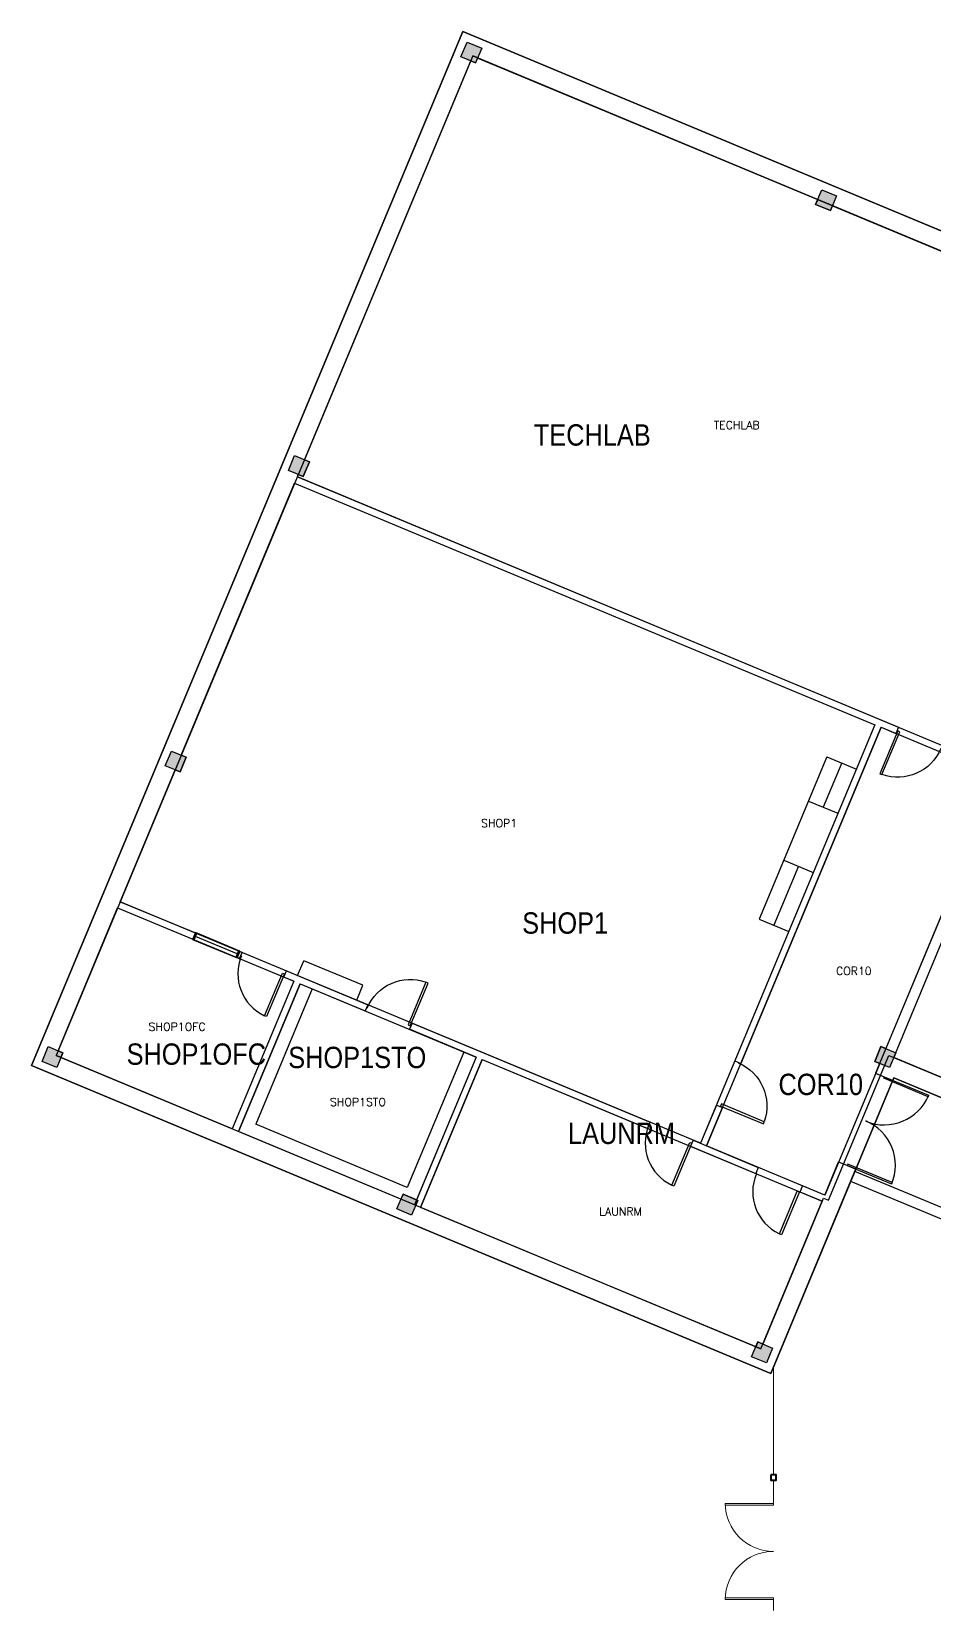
# Model space of a CAD drawing. Header units: inches. Extents: x -2145 to 3863, y -18090 to 4650.
# Drawn here: x -2024 to -1347, y -15225 to -14041 of the extents above; entities that cross this region are included whole.
import ezdxf
from ezdxf.enums import TextEntityAlignment as Align

# ---------------------------------------------------------------- set-up
doc = ezdxf.new("R2010")
doc.units = ezdxf.units.IN
doc.header["$LTSCALE"] = 48
doc.header["$MEASUREMENT"] = 0
doc.linetypes.add('Dot & Dashed', pattern=[12.666666, 6.666666, -3.333333, 0, -2.666667])
for name, color, linetype in [('A-COLS', 1, 'CONTINUOUS'), ('A-COLS-GRID', 41, 'CONTINUOUS'), ('A-COLUMNS', 30, 'CONTINUOUS'), ('A-DOOR', 30, 'CONTINUOUS'), ('A-FURN', 41, 'CONTINUOUS'), ('A-ROOF', 1, 'CONTINUOUS'), ('A-WALLS', 1, 'CONTINUOUS'), ('A-WIN', 30, 'CONTINUOUS'), ('CAFM_BLDG_OTLN', 41, 'CONTINUOUS'), ('CAFM_Gross', 200, 'CONTINUOUS'), ('CAFM_ID', 8, 'CONTINUOUS'), ('CAFM_MeasuredGross', 50, 'CONTINUOUS'), ('CAFM_SPACE', 5, 'CONTINUOUS'), ('CAFM_Space_Label', 7, 'CONTINUOUS')]:
    doc.layers.add(name, color=color, linetype=linetype)
doc.layers.add('b-043-c-01_A-WALLS_Pen_No__10', color=1, linetype='CONTINUOUS', lineweight=9)
doc.styles.add('AISD-Dim', font='txt.shx', dxfattribs={"width": 0.85})
doc.styles.add('CAFM-TXT', font='txt.shx', dxfattribs={"height": 6})

msp = doc.modelspace()

# ---------------------------------------------------------------- linework, layer by layer
at = {"layer": 'A-COLS'}
for p, q in [((-1702.1, -14059.7), (-1697.5, -14048.7)), ((-1697.5, -14048.7), (-1686.4, -14053.3)), ((-1686.4, -14053.3), (-1691.1, -14064.3)), ((-1691.1, -14064.3), (-1702.1, -14059.7)), ((-1436.3, -14170.5), (-1431.7, -14159.4)), ((-1431.7, -14159.4), (-1420.6, -14164)), ((-1425.2, -14175.1), (-1436.3, -14170.5)), ((-1420.6, -14164), (-1425.2, -14175.1)), ((-1831.4, -14369.9), (-1826.7, -14358.8)), ((-1826.7, -14358.8), (-1815.7, -14363.4)), ((-1820.3, -14374.5), (-1831.4, -14369.9)), ((-1815.7, -14363.4), (-1820.3, -14374.5)), ((-1923.7, -14591.4), (-1919.1, -14580.3)), ((-1919.1, -14580.3), (-1908, -14585)), ((-1908, -14585), (-1912.6, -14596)), ((-1912.6, -14596), (-1923.7, -14591.4)), ((-2016, -14813), (-2011.4, -14801.9)), ((-2011.4, -14801.9), (-2000.3, -14806.5)), ((-2000.3, -14806.5), (-2004.9, -14817.6)), ((-1392, -14813), (-1387.4, -14801.9)), ((-1387.4, -14801.9), (-1376.3, -14806.5)), ((-1376.3, -14806.5), (-1380.9, -14817.6)), ((-2004.9, -14817.6), (-2016, -14813)), ((-1380.9, -14817.6), (-1392, -14813)), ((-1750.1, -14923.7), (-1745.5, -14912.7)), ((-1745.5, -14912.7), (-1734.4, -14917.3)), ((-1734.4, -14917.3), (-1739.1, -14928.3)), ((-1739.1, -14928.3), (-1750.1, -14923.7)), ((-1484.3, -15034.5), (-1479.7, -15023.4)), ((-1479.7, -15023.4), (-1468.6, -15028)), ((-1473.2, -15039.1), (-1484.3, -15034.5)), ((-1468.6, -15028), (-1473.2, -15039.1))]:
    msp.add_line(p, q, dxfattribs=at)
at = {"layer": 'A-COLS-GRID'}
for points in [[(-1697.5, -14048.7), (-1686.4, -14053.3), (-1702.1, -14059.7), (-1691.1, -14064.3)], [(-1431.7, -14159.4), (-1420.6, -14164), (-1436.3, -14170.5), (-1425.2, -14175.1)], [(-1826.7, -14358.8), (-1815.7, -14363.4), (-1831.4, -14369.9), (-1820.3, -14374.5)], [(-1919.1, -14580.3), (-1908, -14585), (-1923.7, -14591.4), (-1912.6, -14596)], [(-2011.4, -14801.9), (-2000.3, -14806.5), (-2016, -14813), (-2004.9, -14817.6)], [(-1387.4, -14801.9), (-1376.3, -14806.5), (-1392, -14813), (-1380.9, -14817.6)], [(-1745.5, -14912.7), (-1734.4, -14917.3), (-1750.1, -14923.7), (-1739.1, -14928.3)], [(-1479.7, -15023.4), (-1468.6, -15028), (-1484.3, -15034.5), (-1473.2, -15039.1)]]:
    msp.add_solid(points, dxfattribs=at)
at = {"layer": 'A-COLUMNS', "linetype": 'Dot & Dashed', "lineweight": 9}
for p, q in [((-1468, -15042.1), (-1468, -15123)), ((-1468, -15127), (-1468, -15145.7)), ((-1468, -15215.4), (-1468, -15224.7))]:
    msp.add_line(p, q, dxfattribs=at)
at = {"layer": 'A-COLUMNS', "linetype": 'Continuous', "lineweight": 40}
msp.add_lwpolyline([(-1470, -15123), (-1470, -15127), (-1466, -15127), (-1466, -15123)], close=True, dxfattribs=at)
at = {"layer": 'A-DOOR'}
for p, q in [((-1374.8, -14565.2), (-1388.2, -14597.3)), ((-1386.6, -14597.9), (-1373.2, -14565.8)), ((-1373.2, -14565.8), (-1374.8, -14565.2)), ((-1388.2, -14597.3), (-1386.6, -14597.9)), ((-1849.3, -14778.9), (-1835.9, -14746.8)), ((-1834.4, -14747.5), (-1847.7, -14779.5)), ((-1835.9, -14746.8), (-1834.4, -14747.5)), ((-1728.3, -14753.6), (-1741.6, -14785.7)), ((-1740.1, -14786.4), (-1726.7, -14754.3)), ((-1726.7, -14754.3), (-1728.3, -14753.6)), ((-1847.7, -14779.5), (-1849.3, -14778.9)), ((-1741.6, -14785.7), (-1740.1, -14786.4)), ((-1385.3, -14825.6), (-1384.9, -14824.6)), ((-1352.1, -14839.5), (-1385.3, -14825.6)), ((-1384.9, -14824.6), (-1351.7, -14838.4)), ((-1506.9, -14844.9), (-1507.6, -14846.5)), ((-1507.6, -14846.5), (-1475.5, -14859.9)), ((-1474.9, -14858.3), (-1506.9, -14844.9)), ((-1351.7, -14838.4), (-1352.1, -14839.5)), ((-1475.5, -14859.9), (-1474.9, -14858.3)), ((-1544.1, -14905.8), (-1530.7, -14873.8)), ((-1529.2, -14874.4), (-1542.5, -14906.5)), ((-1530.7, -14873.8), (-1529.2, -14874.4)), ((-1412.2, -14890), (-1412.6, -14891)), ((-1412.6, -14891), (-1379.4, -14904.9)), ((-1378.9, -14903.9), (-1412.2, -14890)), ((-1379.4, -14904.9), (-1378.9, -14903.9)), ((-1542.5, -14906.5), (-1544.1, -14905.8)), ((-1463.5, -14942.3), (-1450.1, -14910.3)), ((-1448.5, -14910.9), (-1461.9, -14943)), ((-1450.1, -14910.3), (-1448.5, -14910.9)), ((-1461.9, -14943), (-1463.5, -14942.3))]:
    msp.add_line(p, q, dxfattribs=at)
at = {"layer": 'A-DOOR', "linetype": 'Continuous', "lineweight": 9}
for p, q in [((-1468, -15144.5), (-1504, -15144.5)), ((-1504, -15145.7), (-1468, -15145.7)), ((-1504, -15215.4), (-1468, -15215.4)), ((-1468, -15216.5), (-1504, -15216.5))]:
    msp.add_line(p, q, dxfattribs=at)
for centre, start, end in [((-1468, -15144.5), 180, 270), ((-1468, -15216.5), 90, 180)]:
    msp.add_arc(centre, 36, start, end, dxfattribs=at)
at = {"layer": 'A-DOOR', "extrusion": (0, 0, -1)}
for centre, start_param, end_param in [((-1374.7, -14565), 2.750988, 4.273211), ((-1740.1, -14786.5), 5.892581, 7.414804), ((-1507.8, -14846.4), 1.180192, 2.702415)]:
    msp.add_ellipse(centre, major_axis=(-24.7, 24.7), ratio=1, start_param=start_param, end_param=end_param, dxfattribs=at)
at = {"layer": 'A-DOOR'}
for centre, major_axis, start_param, end_param in [((-1834.3, -14747.3), (-24.7, 24.7), 0.390605, 1.912828), ((-1384.9, -14824.6), (-25.5, 25.5), 1.961401, 3.532197), ((-1412.6, -14891), (-25.5, 25.5), 3.532197, 5.102994), ((-1529.1, -14874.3), (-24.7, 24.7), 0.390605, 1.912828), ((-1448.5, -14910.8), (-24.7, 24.7), 0.390605, 1.912828)]:
    msp.add_ellipse(centre, major_axis=major_axis, ratio=1, start_param=start_param, end_param=end_param, dxfattribs=at)
at = {"layer": 'A-FURN'}
for p, q in [((-1427.9, -14584.6), (-1478.7, -14706.4)), ((-1427.9, -14584.6), (-1405.7, -14593.8)), ((-1416.8, -14589.2), (-1430.7, -14622.4)), ((-1441.7, -14617.8), (-1419.6, -14627)), ((-1449.1, -14666.7), (-1467.6, -14711)), ((-1460.2, -14662.1), (-1438.1, -14671.4)), ((-1478.7, -14706.4), (-1456.5, -14715.7)), ((-1824.5, -14748.7), (-1819.9, -14737.6)), ((-1775.6, -14756), (-1819.9, -14737.6)), ((-1813.5, -14758.7), (-1855.8, -14860.2)), ((-1780.2, -14767.1), (-1775.6, -14756)), ((-1700, -14806), (-1742.3, -14907.5)), ((-1742.3, -14907.5), (-1855.8, -14860.2))]:
    msp.add_line(p, q, dxfattribs=at)
at = {"layer": 'A-ROOF'}
msp.add_lwpolyline([(-222, -15047), (-615, -14883.2), (-644.1, -14812.6), (-732.9, -14775.6), (-846, -15047), (-1377.7, -14825.4), (-1470, -15047), (-2023.8, -14816.2), (-1700.7, -14040.8), (-1169.1, -14262.4), (-1076.7, -14040.8), (-545.1, -14262.4), (-452.7, -14040.8), (78.9, -14262.4)], dxfattribs=at)
at = {"layer": 'A-WALLS'}
for p, q in [((-1700.7, -14040.8), (-2023.8, -14816.2)), ((-1700.7, -14040.8), (-1279.8, -14216.2)), ((-1693.2, -14059.1), (-1957.4, -14693.3)), ((-1693.2, -14059.1), (-1285.2, -14229.1)), ((-1199.1, -14360.4), (-1391.4, -14821.9)), ((-1826.7, -14379.4), (-1391.9, -14560.6)), ((-1824.7, -14374.8), (-1374.3, -14562.5)), ((-1391.9, -14560.6), (-1496.9, -14812.5)), ((-1387.3, -14562.5), (-1492.3, -14814.5)), ((-1387.3, -14562.5), (-1376.2, -14567.1)), ((-1374.3, -14562.5), (-1376.2, -14567.1)), ((-1959.4, -14697.9), (-2005.5, -14808.7)), ((-1959.4, -14697.9), (-1903.1, -14721.3)), ((-1957.4, -14693.3), (-1901.1, -14716.7)), ((-1377.8, -14810.2), (-1331.7, -14699.4)), ((-1901.1, -14716.7), (-1903.1, -14721.3)), ((-1867.9, -14730.6), (-1869.8, -14735.2)), ((-1868, -14736), (-1869.8, -14735.2)), ((-1868, -14736), (-1866.1, -14731.3)), ((-1866.1, -14731.3), (-1867.9, -14730.6)), ((-1834.7, -14749.8), (-1832.8, -14745.2)), ((-1827.4, -14752.9), (-1834.7, -14749.8)), ((-1832.8, -14745.2), (-1771.9, -14770.6)), ((-1827.4, -14752.9), (-1873.5, -14863.7)), ((-1822.7, -14754.8), (-1868.9, -14865.6)), ((-1822.7, -14754.8), (-1773.8, -14775.2)), ((-1771.9, -14770.6), (-1773.8, -14775.2)), ((-1738.7, -14784.4), (-1740.6, -14789)), ((-1738.7, -14784.4), (-1560.3, -14858.7)), ((-1690.7, -14809.8), (-1740.6, -14789)), ((-1873.5, -14863.7), (-2005.5, -14808.7)), ((-1690.7, -14809.8), (-1736.9, -14920.6)), ((-1244.9, -14865.6), (-1377.8, -14810.2)), ((-1470, -15047), (-2023.8, -14816.2)), ((-1686.1, -14811.7), (-1732.3, -14922.5)), ((-1686.1, -14811.7), (-1562.3, -14863.3)), ((-1496.9, -14812.5), (-1492.3, -14814.5)), ((-1391.4, -14821.9), (-1378.4, -14827.3)), ((-1377.7, -14825.4), (-1378.4, -14827.3)), ((-846, -15047), (-1377.7, -14825.4)), ((-1510.7, -14845.8), (-1522.7, -14874.4)), ((-1510.7, -14845.8), (-1506.1, -14847.7)), ((-1506.1, -14847.7), (-1518.1, -14876.3)), ((-1736.9, -14920.6), (-1868.9, -14865.6)), ((-1528.2, -14872.1), (-1530.1, -14876.7)), ((-1530.1, -14876.7), (-1481.2, -14897.1)), ((-1528.2, -14872.1), (-1479.3, -14892.5)), ((-1479.3, -14892.5), (-1481.2, -14897.1)), ((-1470, -15047), (-1406.1, -14893.7)), ((-1429.4, -14913.3), (-1419.1, -14888.4)), ((-1419.1, -14888.4), (-1406.1, -14893.7)), ((-1038.9, -15057.6), (-1410, -14903)), ((-1035.8, -15050.2), (-1406.9, -14895.6)), ((-1448, -14911), (-1446.1, -14906.4)), ((-1431.4, -14917.9), (-1448, -14911)), ((-1429.4, -14913.3), (-1446.1, -14906.4)), ((-1477.5, -15028.7), (-1732.3, -14922.5)), ((-1477.5, -15028.7), (-1431.4, -14917.9))]:
    msp.add_line(p, q, dxfattribs=at)
msp.add_lwpolyline([(-1562.3, -14863.3), (-1560.3, -14858.7)], dxfattribs=at)
at = {"layer": 'A-WIN'}
for p, q in [((-1901, -14716.4), (-1903.2, -14721.6)), ((-1903.2, -14721.6), (-1869.9, -14735.5)), ((-1903.1, -14721.3), (-1902, -14721.8)), ((-1902, -14721.8), (-1900.1, -14717.2)), ((-1901.1, -14716.7), (-1900.1, -14717.2)), ((-1869.9, -14732.5), (-1901.1, -14719.5)), ((-1867.8, -14730.3), (-1901, -14716.4)), ((-1868.9, -14730.1), (-1870.9, -14734.8)), ((-1869.8, -14735.2), (-1870.9, -14734.8)), ((-1869.9, -14735.5), (-1867.8, -14730.3)), ((-1867.9, -14730.6), (-1868.9, -14730.1))]:
    msp.add_line(p, q, dxfattribs=at)
at = {"layer": 'b-043-c-01_A-WALLS_Pen_No__10', "color": 1, "linetype": 'Continuous', "lineweight": 9}
for p, q in [((-1038.9, -15057.6), (-1410, -14903)), ((-1035.8, -15050.2), (-1406.9, -14895.6))]:
    msp.add_line(p, q, dxfattribs=at)
at = {"layer": 'CAFM_BLDG_OTLN'}
msp.add_lwpolyline([(78.9, -14262.4), (-452.7, -14040.8), (-545.1, -14262.4), (-1076.7, -14040.8), (-1169.1, -14262.4), (-1700.7, -14040.8), (-2023.8, -14816.2), (-1470, -15047), (-1377.7, -14825.4), (-846, -15047), (-732.9, -14775.6), (-644.1, -14812.6), (-615, -14883.2), (-222, -15047)], dxfattribs=at)
msp.add_lwpolyline([(78.9, -14262.4), (-452.7, -14040.8), (-545.1, -14262.4), (-1076.7, -14040.8), (-1169.1, -14262.4), (-1700.7, -14040.8), (-2023.8, -14816.2), (-1470, -15047), (-1377.7, -14825.4), (-846, -15047), (-732.9, -14775.6), (-644.1, -14812.6), (-615, -14883.2), (-222, -15047)], dxfattribs=at)
msp.add_lwpolyline([(78.9, -14262.4), (-452.7, -14040.8), (-545.1, -14262.4), (-1076.7, -14040.8), (-1169.1, -14262.4), (-1700.7, -14040.8), (-2023.8, -14816.2), (-1470, -15047), (-1377.7, -14825.4), (-846, -15047), (-732.9, -14775.6), (-644.1, -14812.6), (-615, -14883.2), (-222, -15047)], dxfattribs=at)
at = {"layer": 'CAFM_Gross'}
msp.add_lwpolyline([(78.9, -14262.4), (-452.7, -14040.8), (-545.1, -14262.4), (-1076.7, -14040.8), (-1169.1, -14262.4), (-1700.7, -14040.8), (-2023.8, -14816.2), (-1470, -15047), (-1377.7, -14825.4), (-846, -15047), (-732.9, -14775.6), (-644.1, -14812.6), (-615, -14883.2), (-222, -15047)], dxfattribs=at)
at = {"layer": 'CAFM_MeasuredGross'}
msp.add_lwpolyline([(86.5, -14280.7), (-445.2, -14059.1), (-537.5, -14280.7), (-1069.2, -14059.1), (-1161.5, -14280.7), (-1693.2, -14059.1), (-2005.5, -14808.7), (-1477.5, -15028.7), (-1430.4, -14915.6), (-1426.7, -14917.1), (-1381.5, -14808.7), (-853.5, -15028.7), (-740.4, -14757.3), (-630.6, -14803), (-631.7, -14805.8), (-604.3, -14872.5), (-233.2, -15027.1)], dxfattribs=at)
at = {"layer": 'CAFM_SPACE'}
for points in [[(-1689.5, -14060.7), (-1434.7, -14166.8), (-1436.3, -14170.5), (-1425.2, -14175.1), (-1423.7, -14171.4), (-1168.9, -14277.6), (-1207.4, -14369.9), (-1203.7, -14371.4), (-1291.4, -14581.9), (-1295.1, -14580.4), (-1299.7, -14591.4), (-1296, -14593), (-1296.7, -14594.8), (-1824.7, -14374.8), (-1824, -14373), (-1820.3, -14374.5), (-1815.7, -14363.4), (-1819.4, -14361.9), (-1694.7, -14062.8), (-1691.1, -14064.3), (-1689.5, -14060.7)], [(-1826.7, -14379.4), (-1391.9, -14560.6), (-1522.7, -14874.4), (-1957.4, -14693.3), (-1916.3, -14594.5), (-1912.6, -14596), (-1908, -14585), (-1911.7, -14583.4), (-1826.7, -14379.4)], [(-1383.7, -14803.4), (-1387.4, -14801.9), (-1392, -14813), (-1388.3, -14814.5), (-1429.4, -14913.3), (-1518.1, -14876.3), (-1387.3, -14562.5), (-1298.7, -14599.4)], [(-2001.8, -14810.2), (-2000.3, -14806.5), (-2004, -14805), (-1959.4, -14697.9), (-1827.4, -14752.9), (-1873.5, -14863.7)], [(-1331.7, -14699.4), (-1198.7, -14754.8), (-1244.9, -14865.6), (-1377.8, -14810.2)], [(-1822.7, -14754.8), (-1690.7, -14809.8), (-1735.4, -14916.9), (-1745.5, -14912.7), (-1747.1, -14916.3), (-1868.9, -14865.6), (-1822.7, -14754.8)], [(-1686.1, -14811.7), (-1431.4, -14917.9), (-1476, -15025), (-1479.7, -15023.4), (-1481.2, -15027.1), (-1732.3, -14922.5), (-1686.1, -14811.7)]]:
    msp.add_lwpolyline(points, close=True, dxfattribs=at)

# ---------------------------------------------------------------- texts
at = {"layer": 'CAFM_ID', "style": 'CAFM-TXT'}
for s, p in [('TECHLAB', (-1495.5, -14338.9)), ('SHOP1', (-1673.5, -14637.4)), ('COR10', (-1407.7, -14748.2)), ('SHOP1OFC', (-1914.8, -14790.1)), ('SHOP1STO', (-1779.3, -14846.5)), ('LAUNRM', (-1582.5, -14928.6))]:
    msp.add_text(s, height=6, dxfattribs=at).set_placement(p, align=Align.CENTER)
at = {"layer": 'CAFM_Space_Label', "color": 7, "char_height": 0.1, "attachment_point": 5, "style": 'AISD-Dim'}
for s, insert in [('{\\fSansSerif;\\H16;TECHLAB}', (-1603.7, -14343.4)), ('{\\fSansSerif;\\H16;SHOP1}', (-1624, -14709.4)), ('{\\fSansSerif;\\H16;SHOP1OFC}', (-1900.4, -14807.7)), ('{\\fSansSerif;\\H16;SHOP1STO}', (-1779.8, -14810.2)), ('{\\fSansSerif;\\H16;COR10}', (-1432.5, -14830.4)), ('{\\fSansSerif;\\H16;LAUNRM}', (-1581.8, -14867.1))]:
    msp.add_mtext(s, dxfattribs=dict(at, insert=insert))

doc.saveas('drawing.dxf')
